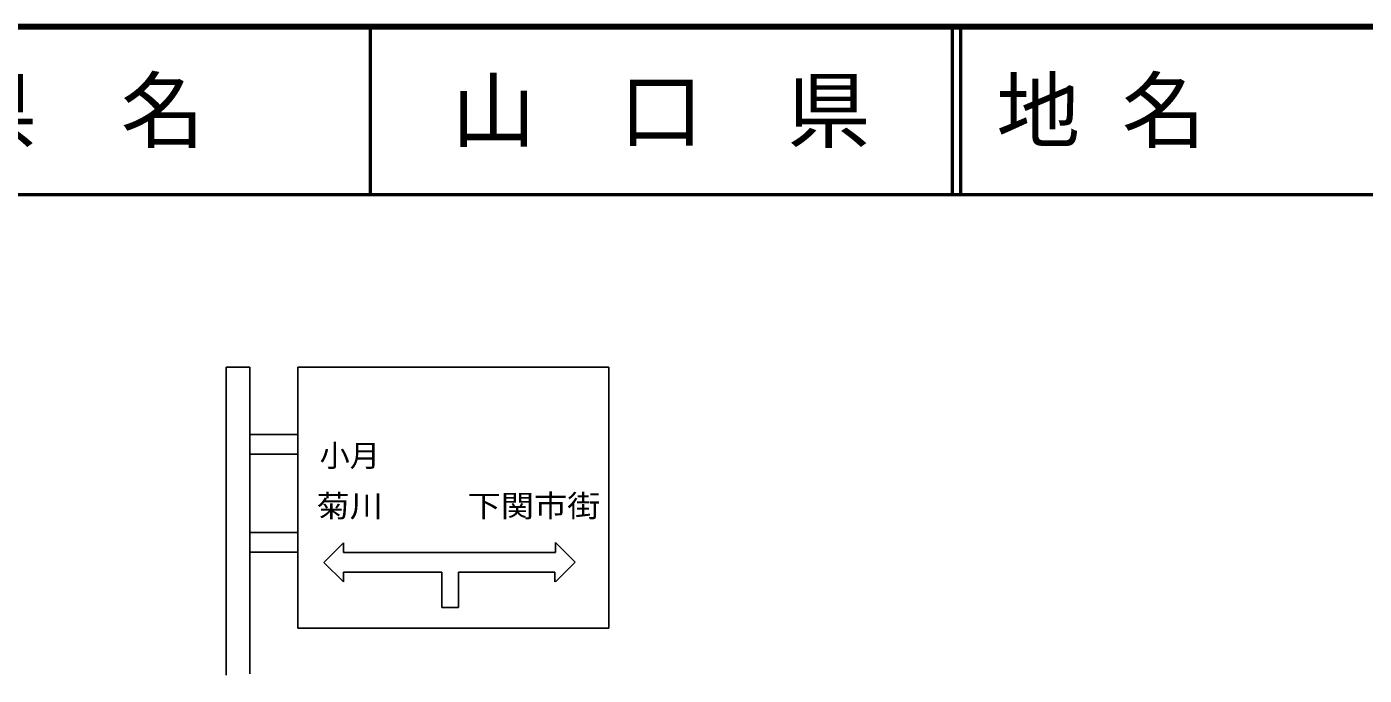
# Model space of a CAD drawing. Units: millimetres, scale not verified. Extents: x 40000 to 680000, y 20000 to 380000.
# Drawn here: x 312512 to 392339, y 341307 to 380000 of the extents above; entities that cross this region are included whole.
import ezdxf
from ezdxf.enums import TextEntityAlignment as Align

# ---------------------------------------------------------------- set-up
doc = ezdxf.new("R2010")
doc.units = ezdxf.units.MM
doc.header["$LTSCALE"] = 1000
for name, color, linetype, lineweight in [('M-STR-STRC', 7, 'Continuous', 25), ('M-TTL', 2, 'Continuous', 140), ('M-TTL-LINE', 7, 'Continuous', 50)]:
    doc.layers.add(name, color=color, linetype=linetype, lineweight=lineweight)
doc.layers.add('M-TTL-TXT', color=7, linetype='Continuous')
doc.styles.add('ＭＳ ゴシック', font='')
doc.styles.get('ＭＳ ゴシック').set_extended_font_data('MS Gothic')

msp = doc.modelspace()

# ---------------------------------------------------------------- linework, layer by layer
at = {"layer": 'M-STR-STRC'}
for p, q in [((324417, 359682), (324417, 341307)), ((325821, 359682), (324417, 359682)), ((325821, 359682), (325821, 341385)), ((328682, 344125), (328682, 359682)), ((347257, 359682), (328682, 359682)), ((347257, 344125), (347257, 359682)), ((328682, 355665), (325821, 355665)), ((325821, 354495), (328682, 354495)), ((328682, 349815), (325821, 349815)), ((330244, 348043), (331414, 349213)), ((331414, 349213), (331414, 348636)), ((344069, 349221), (344069, 348636)), ((345239, 348051), (344069, 349221)), ((325821, 348645), (328682, 348645)), ((337282, 348636), (331414, 348636)), ((337282, 348636), (344069, 348636)), ((344069, 346881), (345239, 348051)), ((331414, 346873), (330244, 348043)), ((337282, 347466), (331414, 347466)), ((331414, 347466), (331414, 346873)), ((337284, 347466), (337282, 345355)), ((338276, 347466), (338274, 345355)), ((344036, 347466), (338276, 347466)), ((344036, 347466), (344036, 346881)), ((338274, 345355), (337282, 345355)), ((347257, 344125), (328682, 344125))]:
    msp.add_line(p, q, dxfattribs=at)
at = {"layer": 'M-TTL'}
msp.add_line((680000, 380000), (40000, 380000), dxfattribs=at)
at = {"layer": 'M-TTL-LINE'}
for p, q in [((333000, 380000), (333000, 370000)), ((367750, 380000), (367750, 370000)), ((368250, 380000), (368250, 370000)), ((40000, 370000), (680000, 370000))]:
    msp.add_line(p, q, dxfattribs=at)

# ---------------------------------------------------------------- texts
at = {"layer": 'M-STR-STRC', "style": 'ＭＳ ゴシック'}
msp.add_text('小月', height=1320, dxfattribs=at).set_placement((331789, 353355), align=Align.BOTTOM_CENTER)
at = {"layer": 'M-STR-STRC', "style": 'ＭＳ ゴシック', "width": 1.1}
for s, p in [('菊川', (331789, 350355)), ('下関市街', (342789, 350355))]:
    msp.add_text(s, height=1320, dxfattribs=at).set_placement(p, align=Align.BOTTOM_CENTER)
at = {"layer": 'M-TTL-TXT', "style": 'ＭＳ ゴシック'}
for s, p in [('県\u3000名', (315625, 375000)), ('山\u3000口\u3000県', (350375, 375000))]:
    msp.add_text(s, height=3666, dxfattribs=at).set_placement(p, align=Align.MIDDLE_CENTER)
msp.add_text('地 名', height=3666, dxfattribs=at).set_placement((370380, 375000), align=Align.MIDDLE_LEFT)

doc.saveas('drawing.dxf')
